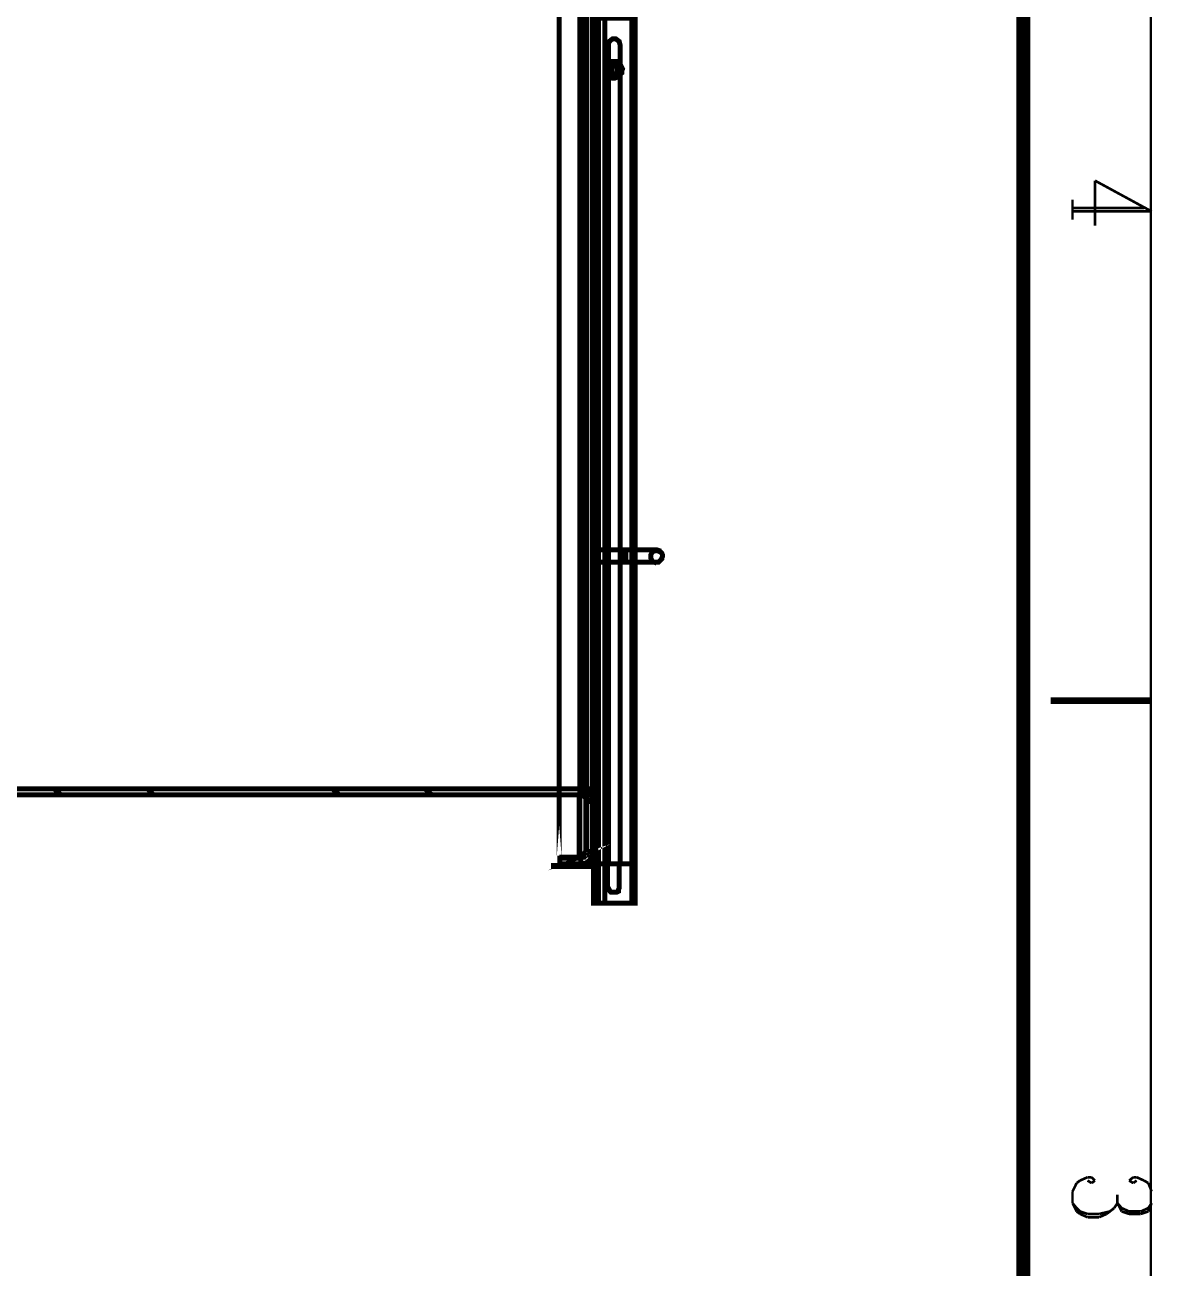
# Model space of a CAD drawing. Extents: x 0.1 to 11.6, y 0.3 to 16.2.
# Drawn here: x 9.318 to 11.577, y 5.142 to 7.628 of the extents above; entities that cross this region are included whole.
import ezdxf

# ---------------------------------------------------------------- set-up
doc = ezdxf.new("R2010")
doc.units = 0
doc.header["$MEASUREMENT"] = 0

msp = doc.modelspace()

# ---------------------------------------------------------------- linework, layer by layer
at = {"color": 0}
for points, const_width in [([(0.155003, 16.22), (11.57, 16.22), (11.57, 0.310004), (0.155003, 0.310004), (0.155003, 16.22)], 0.005208), ([(10.435, 6.09999), (10.4367, 6.09999), (10.4417, 6.09999), (10.445, 6.09999), (10.4467, 6.09999), (10.45, 6.09999), (10.4517, 6.09999), (10.4533, 6.09999), (10.4533, 9.20167), (10.4517, 9.20167), (10.45, 9.20167), (10.4467, 9.20167), (10.445, 9.20167), (10.4417, 9.20167), (10.4367, 9.20167), (10.435, 9.20167), (10.435, 6.09999)], 0.01), ([(10.375, 5.94499), (10.375, 5.94667), (10.4533, 5.94667), (10.4533, 5.94835), (10.455, 5.94835), (10.455, 5.94997), (10.455, 7.64165), (10.455, 7.64333), (10.455, 7.64501), (10.4567, 7.64501), (10.4567, 7.64665), (10.4583, 7.64665), (10.5384, 7.64665), (10.5384, 7.64333), (10.4583, 7.64333), (10.4567, 7.64333), (10.4567, 7.64165), (10.4567, 5.94997), (10.4567, 5.94835), (10.4567, 5.94667), (10.455, 5.94499), (10.4533, 5.94499), (10.375, 5.94499)], 0.01), ([(10.495, 7.55501), (10.5, 7.55501), (10.5033, 7.55501), (10.505, 7.55165), (10.5084, 7.55003), (10.51, 7.54665), (10.5117, 7.54335), (10.5133, 7.53999), (10.5117, 7.53668), (10.5117, 7.53168), (10.51, 7.53), (10.5067, 7.52669), (10.505, 7.52501), (10.5017, 7.52333), (10.4983, 7.52165), (10.4933, 7.52165), (10.4916, 7.52333), (10.4867, 7.52501), (10.4833, 7.52669), (10.4817, 7.53), (10.4817, 7.53168), (10.48, 7.53668), (10.48, 7.53999), (10.48, 7.54335), (10.4817, 7.54665), (10.4833, 7.55003), (10.485, 7.55165), (10.49, 7.55501), (10.4933, 7.55501), (10.495, 7.55501)], 0.01), ([(10.4967, 7.52333), (10.505, 7.52501), (10.51, 7.53), (10.5117, 7.53836), (10.51, 7.54665), (10.505, 7.55165), (10.4967, 7.55333), (10.4883, 7.55165), (10.4833, 7.54665), (10.4817, 7.53836), (10.4833, 7.53), (10.4883, 7.52501), (10.4967, 7.52333)], 0.01), ([(10.495, 7.55333), (10.4933, 7.55333), (10.49, 7.55165), (10.4867, 7.55003), (10.485, 7.54833), (10.4817, 7.54497), (10.4817, 7.54335), (10.4817, 7.53836), (10.4817, 7.535), (10.4817, 7.53168), (10.485, 7.53), (10.4867, 7.52832), (10.49, 7.52669), (10.4933, 7.52501), (10.495, 7.52501), (10.4983, 7.52501), (10.5033, 7.52669), (10.505, 7.52832), (10.5067, 7.53), (10.5084, 7.53168), (10.51, 7.535), (10.51, 7.53836), (10.51, 7.54335), (10.5084, 7.54497), (10.5067, 7.54833), (10.505, 7.55003), (10.5033, 7.55165), (10.4983, 7.55333), (10.495, 7.55333)], 0.01), ([(10.4967, 7.52832), (10.5033, 7.53168), (10.5067, 7.53836), (10.5033, 7.54497), (10.4967, 7.54833), (10.49, 7.54497), (10.4867, 7.53836), (10.49, 7.53168), (10.4967, 7.52832)], 0.01), ([(10.4967, 7.52832), (10.5033, 7.53168), (10.5067, 7.53836), (10.5033, 7.54497), (10.4967, 7.54833), (10.49, 7.54497), (10.4867, 7.53836), (10.49, 7.53168), (10.4967, 7.52832)], 0.01), ([(10.4967, 7.53), (10.5017, 7.53168), (10.505, 7.53836), (10.5017, 7.54335), (10.4967, 7.54665), (10.49, 7.54335), (10.4883, 7.53836), (10.49, 7.53168), (10.4967, 7.53)], 0.01), ([(10.52, 6.55165), (10.52, 6.55333), (10.52, 6.55501), (10.52, 6.55832), (10.52, 6.56168), (10.52, 6.56332), (10.52, 6.56668), (10.52, 6.56999), (10.52, 6.57335), (10.52, 6.57497), (10.52, 6.57667), (10.52, 6.57497), (10.52, 6.57335), (10.52, 6.56999), (10.52, 6.56668), (10.52, 6.56332), (10.52, 6.56168), (10.52, 6.55832), (10.52, 6.55501), (10.52, 6.55333), (10.52, 6.55165)], 0.01), ([(10.3867, 5.96332), (10.3867, 6.08832), (10.3867, 5.96332)], 0.01)]:
    msp.add_lwpolyline(points, close=True, dxfattribs=dict(at, const_width=const_width))
for points, const_width in [([(11.315, 16.02), (11.315, 0.516656)], 0.028333), ([(10.46, 5.87169), (10.46, 9.42833)], 0.01), ([(10.465, 5.87169), (10.465, 9.42833)], 0.01), ([(10.4783, 5.87169), (10.4783, 9.42833)], 0.01), ([(10.5317, 5.87169), (10.5317, 9.42833)], 0.01), ([(10.4283, 9.33832), (10.4283, 5.96332)], 0.01), ([(10.4533, 9.32497), (10.4533, 5.97499), (10.4434, 5.97499)], 0.01), ([(10.3867, 9.21332), (10.3867, 6.08664)], 0.01), ([(10.3867, 9.21332), (10.3867, 6.08664)], 0.01), ([(10.4283, 9.21332), (10.4283, 6.08664)], 0.01), ([(10.4316, 6.09999), (10.4316, 9.20167)], 0.01), ([(10.44, 6.09999), (10.44, 9.20167)], 0.01), ([(10.4417, 9.20167), (10.4417, 6.09999)], 0.01), ([(10.4533, 9.20167), (10.4533, 6.09999)], 0.01), ([(10.5384, 6.57835), (10.5384, 7.64165), (10.4583, 7.64165), (10.4567, 7.64165)], 0.01), ([(10.4583, 6.57835), (10.4583, 7.64165)], 0.01), ([(10.4583, 7.64165), (10.4583, 5.94835)], 0.01), ([(10.485, 5.94835), (10.485, 7.58832), (10.4867, 7.595), (10.4933, 7.59999), (10.5, 7.59999), (10.5067, 7.595), (10.5084, 7.58832), (10.5084, 5.94835)], 0.01), ([(10.4916, 7.55333), (10.4916, 7.54833)], 0.01), ([(10.4916, 7.54665), (10.4916, 7.52832)], 0.01), ([(10.5, 7.54833), (10.5, 7.55333)], 0.01), ([(10.5017, 7.52832), (10.5017, 7.54665)], 0.01), ([(10.4916, 7.52832), (10.4916, 7.52333)], 0.01), ([(10.5, 7.52333), (10.5, 7.52832)], 0.01), ([(10.4567, 7.435), (10.455, 7.43668)], 0.01), ([(11.5717, 7.25499), (11.4583, 7.31668)], 0.005208), ([(11.4583, 7.31668), (11.4583, 7.22667)], 0.005208), ([(11.4134, 7.27832), (11.4134, 7.23833)], 0.005208), ([(11.5566, 7.26167), (11.4134, 7.26167)], 0.005208), ([(10.4567, 7.25), (10.455, 7.25)], 0.01), ([(11.5717, 7.25499), (11.4134, 7.25499)], 0.005208), ([(10.4567, 6.87668), (10.455, 6.87831)], 0.01), ([(10.4567, 6.69168), (10.455, 6.69336)], 0.01), ([(10.4567, 6.55333), (10.5183, 6.55333), (10.5267, 6.55333), (10.5317, 6.55333), (10.54, 6.55333), (10.545, 6.55333), (10.5517, 6.55333), (10.5566, 6.55333), (10.5633, 6.55333), (10.5667, 6.55333), (10.5717, 6.55333), (10.575, 6.55333), (10.5767, 6.55333), (10.5783, 6.55333), (10.58, 6.55333), (10.585, 6.55333), (10.5866, 6.55501), (10.5883, 6.55664), (10.5917, 6.56), (10.5917, 6.56168), (10.5933, 6.565), (10.5933, 6.56836), (10.5917, 6.57167), (10.59, 6.57335), (10.5866, 6.57497), (10.5866, 6.57667), (10.5817, 6.57835), (10.58, 6.57835), (10.5783, 6.57835), (10.5767, 6.57835), (10.575, 6.57835), (10.5717, 6.57835), (10.5667, 6.57835), (10.5633, 6.57835), (10.5566, 6.57835), (10.5517, 6.57835), (10.545, 6.57835), (10.54, 6.57835), (10.5317, 6.57835), (10.5267, 6.57835), (10.5183, 6.57835), (10.4567, 6.57835)], 0.01), ([(10.4583, 6.55165), (10.4583, 6.57667)], 0.01), ([(10.5183, 6.57835), (10.5183, 6.57667), (10.5183, 6.57497), (10.5183, 6.57335), (10.5183, 6.57167), (10.5183, 6.56836), (10.5183, 6.565), (10.5183, 6.56168), (10.5183, 6.56), (10.5183, 6.55664), (10.5183, 6.55501), (10.5183, 6.55333)], 0.01), ([(10.52, 6.55165), (10.52, 6.55333), (10.52, 6.55501), (10.52, 6.55832), (10.52, 6.56168), (10.52, 6.56332), (10.52, 6.56668), (10.52, 6.56999), (10.52, 6.57335), (10.52, 6.57497), (10.52, 6.57667)], 0.01), ([(10.5384, 6.57667), (10.5384, 6.55165)], 0.01), ([(10.5817, 6.57667), (10.5733, 6.57497), (10.57, 6.56836), (10.57, 6.56168), (10.5733, 6.55501), (10.5817, 6.55165)], 0.01), ([(10.4567, 5.94997), (10.4583, 5.94997), (10.5384, 5.94997), (10.5384, 6.55333)], 0.01), ([(10.4583, 5.94997), (10.4583, 6.55333)], 0.01), ([(10.4567, 6.31999), (10.455, 6.32335)], 0.01), ([(11.37, 6.27669), (11.57, 6.27669)], 0.013333), ([(10.4567, 6.13499), (10.455, 6.13667)], 0.01), ([(8.56836, 6.09999), (10.43, 6.09999), (10.44, 6.09831), (10.4467, 6.09169), (10.4533, 6.08501), (10.455, 6.07497), (10.455, 5.97499), (10.4533, 5.965), (10.4467, 5.95665), (10.44, 5.95167), (10.43, 5.94997), (10.43, 5.94997), (10.3883, 5.94997), (10.3883, 5.96164), (10.43, 5.96164), (10.4333, 5.96332), (10.435, 5.96332), (10.4367, 5.96332), (10.4383, 5.965), (10.44, 5.96669), (10.4417, 5.97), (10.4417, 5.97168), (10.4417, 5.97499), (10.4417, 6.07497), (10.4417, 6.07835), (10.4417, 6.08003), (10.44, 6.08165), (10.4383, 6.08333), (10.4367, 6.08501), (10.435, 6.08664), (10.4333, 6.08832), (10.43, 6.08832), (8.56836, 6.08832)], 0.01), ([(9.38997, 6.08832), (9.37668, 6.09999)], 0.01), ([(9.57497, 6.08832), (9.56332, 6.09999)], 0.01), ([(9.94667, 6.08832), (9.93332, 6.09999)], 0.01), ([(10.1317, 6.08832), (10.1183, 6.09999)], 0.01), ([(10.3867, 5.96332), (10.4267, 5.96332), (10.4267, 6.08832)], 0.01), ([(10.435, 6.09999), (10.43, 6.09999), (10.43, 6.08664)], 0.01), ([(10.44, 6.09831), (10.44, 6.09999)], 0.01), ([(10.44, 6.08165), (10.44, 6.09668)], 0.01), ([(10.4417, 6.09999), (10.4417, 6.09831)], 0.01), ([(10.4417, 6.09668), (10.4417, 6.08003)], 0.01), ([(10.4533, 6.08333), (10.4533, 6.09999)], 0.01), ([(10.4417, 6.08003), (10.44, 5.97499), (10.44, 6.08165)], 0.01), ([(10.4417, 6.08003), (10.4434, 6.08003)], 0.01), ([(10.4417, 6.07835), (10.4533, 6.07835)], 0.01), ([(10.4434, 6.07497), (10.455, 6.07497)], 0.01), ([(10.4533, 5.97499), (10.4533, 6.07835), (10.4533, 6.08333)], 0.01), ([(10.4417, 5.97499), (10.44, 5.97499), (10.4383, 5.97331), (10.4367, 5.97), (10.4333, 5.96669), (10.4267, 5.96332), (10.4317, 5.965), (10.435, 5.96669), (10.44, 5.96832)], 0.01), ([(10.3867, 5.96332), (10.3883, 5.96332)], 0.01), ([(10.4283, 5.96332), (10.43, 5.96332)], 0.01), ([(10.4417, 5.96669), (10.445, 5.96832), (10.4467, 5.97), (10.45, 5.97168), (10.4517, 5.97331), (10.4533, 5.97499)], 0.01), ([(10.455, 5.97331), (10.4434, 5.97331)], 0.01), ([(10.43, 5.94835), (10.43, 5.96164)], 0.01), ([(10.4533, 5.94667), (10.4533, 5.94499)], 0.01), ([(10.455, 5.94499), (10.455, 5.87169), (10.5384, 5.87169), (10.5384, 5.94997)], 0.01), ([(10.455, 5.94835), (10.4567, 5.94835)], 0.01), ([(10.455, 5.94499), (10.455, 5.94835)], 0.01), ([(10.5067, 5.94997), (10.5067, 5.905), (10.5067, 5.90169), (10.505, 5.89833), (10.505, 5.89501), (10.5017, 5.89333), (10.4983, 5.89333), (10.495, 5.89333), (10.4933, 5.89333), (10.49, 5.89333), (10.4883, 5.89501), (10.4867, 5.89833), (10.485, 5.90169), (10.4833, 5.905), (10.4833, 5.94997)], 0.01), ([(11.4283, 5.31668), (11.4434, 5.32335)], 0.005208), ([(11.4434, 5.32335), (11.4517, 5.32335)], 0.005208), ([(11.4517, 5.32335), (11.4583, 5.31668)], 0.005208), ([(11.5267, 5.31668), (11.535, 5.32335)], 0.005208), ([(11.535, 5.32335), (11.5417, 5.32335)], 0.005208), ([(11.5417, 5.32335), (11.5566, 5.31668)], 0.005208), ([(11.4134, 5.29497), (11.4217, 5.31168)], 0.005208), ([(11.4134, 5.27165), (11.4134, 5.29497)], 0.005208), ([(11.4217, 5.31168), (11.4283, 5.31668)], 0.005208), ([(11.4517, 5.31168), (11.4434, 5.31668)], 0.005208), ([(11.4583, 5.31668), (11.4517, 5.31168)], 0.005208), ([(11.535, 5.31168), (11.5267, 5.31668)], 0.005208), ([(11.5417, 5.31668), (11.535, 5.31168)], 0.005208), ([(11.5566, 5.31668), (11.565, 5.31168)], 0.005208), ([(11.565, 5.31168), (11.5717, 5.29497)], 0.005208), ([(11.4217, 5.25499), (11.4134, 5.27165)], 0.005208), ([(11.4217, 5.26167), (11.4134, 5.27165)], 0.005208), ([(11.5033, 5.27165), (11.4967, 5.26167)], 0.005208), ([(11.5033, 5.27165), (11.5033, 5.28836)], 0.005208), ([(11.5117, 5.25499), (11.5033, 5.27165)], 0.005208), ([(11.5117, 5.26167), (11.5033, 5.27165)], 0.005208), ([(11.5717, 5.27165), (11.565, 5.25499)], 0.005208), ([(11.5717, 5.27165), (11.565, 5.26167)], 0.005208), ([(11.4283, 5.25499), (11.4217, 5.26167)], 0.005208), ([(11.4283, 5.25), (11.4217, 5.25499)], 0.005208), ([(11.4434, 5.25), (11.4283, 5.25499)], 0.005208), ([(11.4434, 5.24333), (11.4283, 5.25)], 0.005208), ([(11.4667, 5.25), (11.4434, 5.25)], 0.005208), ([(11.4883, 5.25499), (11.4667, 5.25)], 0.005208), ([(11.4817, 5.25), (11.4667, 5.24333)], 0.005208), ([(11.4967, 5.26167), (11.4817, 5.25)], 0.005208), ([(11.5267, 5.25499), (11.5117, 5.26167)], 0.005208), ([(11.5267, 5.25), (11.5117, 5.25499)], 0.005208), ([(11.55, 5.25499), (11.5267, 5.25499)], 0.005208), ([(11.55, 5.25), (11.5267, 5.25)], 0.005208), ([(11.565, 5.26167), (11.55, 5.25499)], 0.005208), ([(11.565, 5.25499), (11.55, 5.25)], 0.005208), ([(11.4667, 5.24333), (11.4434, 5.24333)], 0.005208)]:
    msp.add_lwpolyline(points, dxfattribs=dict(at, const_width=const_width))

doc.saveas('drawing.dxf')
